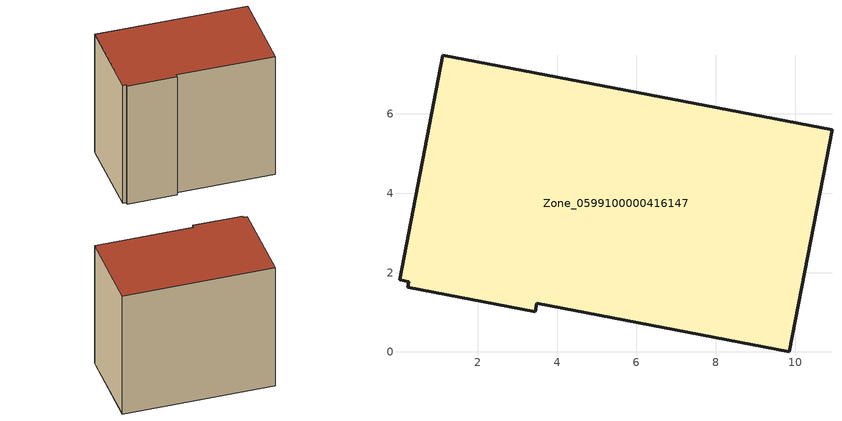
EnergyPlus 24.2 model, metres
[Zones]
Zone_0599100000416147
 floor ground (C_G): 0.26,1.77 0.03,1.81 1.12,7.49 10.93,5.6 9.85,0 3.49,1.23 3.45,1.01 0.23,1.64 z0
 wall outside (C_F): 10.93,5.6 1.12,7.49 0.03,1.81 0.26,1.77 0.23,1.64 3.45,1.01 3.49,1.23 9.85,0 10.93,5.6 z0:9.02
 roof outside (C_R): 0.26,1.77 0.23,1.64 3.45,1.01 3.49,1.23 9.85,0 10.93,5.6 1.12,7.49 0.03,1.81 z9.02
[BUILDING]
Pand.0599100000416147: North Axis=0; Terrain=City; Loads Convergence Tolerance Value=0.04; Temperature Convergence Tolerance Value=0.4; Solar Distribution=FullExterior; Maximum Number of Warmup Days=25; Minimum Number of Warmup Days=1
[Site:Location]
Rotterdam.The.Hague.AP_ZH_NLD Design_Conditions: Latitude=51.96; Longitude=4.45; Time Zone=1; Elevation=-4.5
[SITE:GROUNDTEMPERATURE:BUILDINGSURFACE]
18, 18, 18, 18, 18, 18, 18, 18, 18, 18, 18, 18
[MATERIAL] Thermal Absorptance=0.9; Solar Absorptance=0.7; Visible Absorptance=0.7
Name | Roughness | Thickness | Conductivity | Density | Specific Heat
G.TC.1992-2005 | MediumSmooth | 0.15 | 0.06 | 540 | 1210
F.TC.1992-2005 | Rough | 0.3 | 0.12 | 1920 | 840
R.TC.1992-2005 | MediumRough | 0.2 | 0.08 | 1500 | 1000
[CONSTRUCTION]
C_G: G.TC.1992-2005
C_F: F.TC.1992-2005
C_R: R.TC.1992-2005
[ZONE]
Zone_0599100000416147: Type=1; Multiplier=1; Ceiling Height=Autocalculate; Volume=Autocalculate; Floor Area=autocalculate; Part of Total Floor Area=Yes
[ZONEINFILTRATION:DESIGNFLOWRATE]
Infil_Zone_0599100000416147: Zone or ZoneList or Space or SpaceList=Zone_0599100000416147; Schedule=AlwaysOn; Design Flow Rate Calculation Method=Flow/Area; Flow Rate per Floor Area=0.0015; Constant Term Coefficient=1; Temperature Term Coefficient=0; Velocity Term Coefficient=0; Velocity Squared Term Coefficient=0
[HVACTEMPLATE:ZONE:IDEALLOADSAIRSYSTEM]
Zone_0599100000416147: Maximum Heating Supply Air Temperature=50; Minimum Cooling Supply Air Temperature=13; Maximum Heating Supply Air Humidity Ratio=0.0156; Minimum Cooling Supply Air Humidity Ratio=0.0077; Heating Limit=NoLimit; Cooling Limit=NoLimit; Dehumidification Control Type=ConstantSensibleHeatRatio; Cooling Sensible Heat Ratio=0.7; Dehumidification Setpoint=60; Humidification Control Type=None; Humidification Setpoint=30; Outdoor Air Method=None; Outdoor Air Flow Rate per Person=0.00944; Outdoor Air Flow Rate per Zone Floor Area=0; Outdoor Air Flow Rate per Zone=0; Demand Controlled Ventilation Type=None; Outdoor Air Economizer Type=NoEconomizer; Heat Recovery Type=None; Sensible Heat Recovery Effectiveness=0.7; Latent Heat Recovery Effectiveness=0.65
[ZONECONTROL:THERMOSTAT]
ThermostatControl_Zone_0599100000416147: Zone or ZoneList=Zone_0599100000416147; Control Type Schedule=DualSetpointControlType; Control 1=Thermostat_Zone_0599100000416147; Temperature Difference Between Cutout And Setpoint=0
[THERMOSTATSETPOINT:DUALSETPOINT]
Thermostat_Zone_0599100000416147: Heating Setpoint Temperature Schedule=HeatingSetpoint_Zone_0599100000416147; Cooling Setpoint Temperature Schedule=CoolingSetpoint_Zone_0599100000416147
[SCHEDULE:COMPACT]
HeatingSetpoint_Zone_0599100000416147: Through: 12/31, For: AllDays, Until: 24:00, 21
CoolingSetpoint_Zone_0599100000416147: Through: 12/31, For: AllDays, Until: 24:00, 24
DualSetpointControlType: Through: 12/31, For: AllDays, Until: 24:00, 4
AlwaysOn: Through: 12/31, For: AllDays, Until: 24:00, 1
